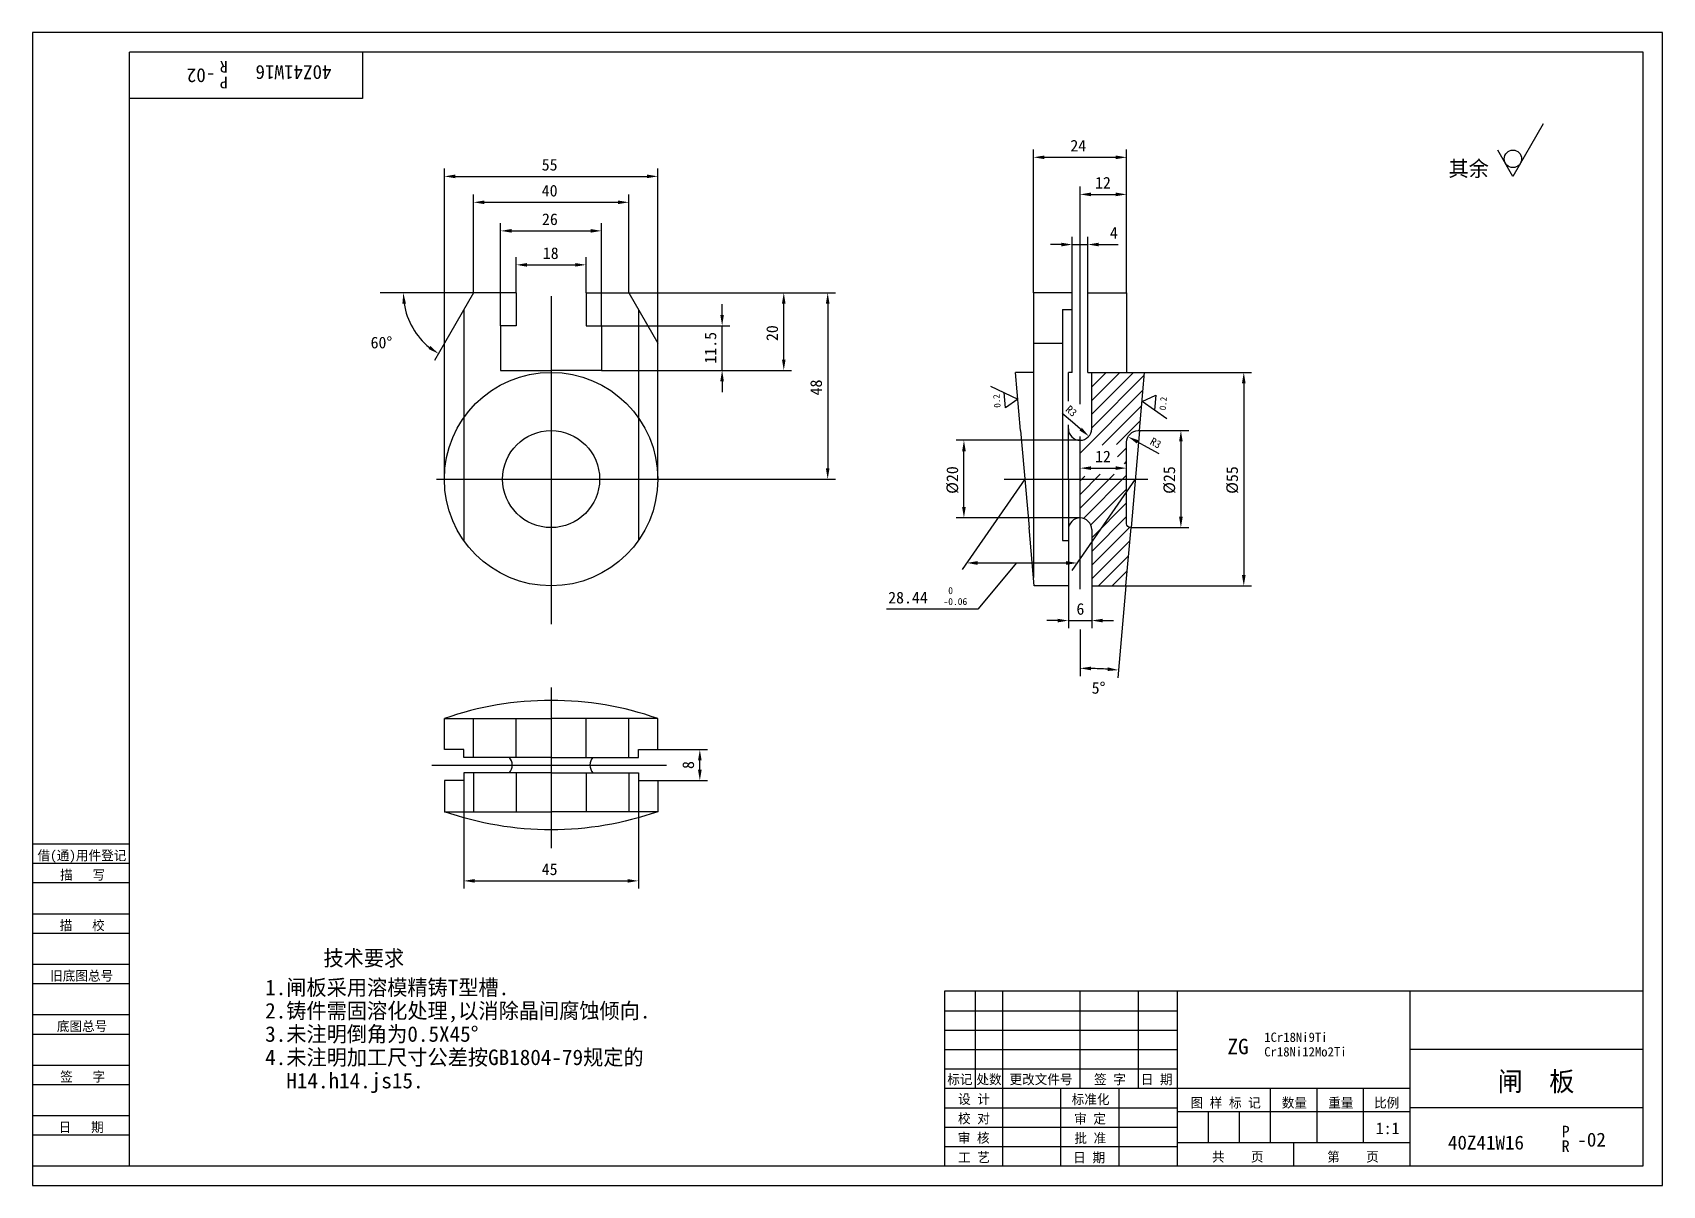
# Model space of a CAD drawing. Header units: metres. Extents: x 0 to 420, y 0 to 297.
import ezdxf

# ---------------------------------------------------------------- set-up
doc = ezdxf.new("R2010")
doc.units = ezdxf.units.M
for name, color, linetype in [('B', 3, 'Continuous'), ('C', 6, 'Continuous'), ('D', 1, 'Continuous'), ('FL', 5, 'Continuous'), ('T', 7, 'Continuous'), ('TL', 4, 'Continuous')]:
    doc.layers.add(name, color=color, linetype=linetype)

# ---------------------------------------------------------------- blocks, each defined once
blk = doc.blocks.new('TUKUN3')
at = {"layer": 'FL'}
for p, q in [((420, 297), (0, 297)), ((0, 297), (0, 0)), ((420, 0), (420, 297)), ((0, 78), (25, 78)), ((0, 70), (25, 70)), ((0, 65), (25, 65)), ((0, 57), (25, 57)), ((0, 52), (25, 52)), ((243, 25), (243, 50)), ((250, 5), (250, 50)), ((270, 25), (270, 50)), ((285, 25), (285, 50)), ((0, 44), (25, 44)), ((235, 45), (295, 45)), ((0, 39), (25, 39)), ((235, 40), (295, 40)), ((235, 35), (295, 35)), ((0, 31), (25, 31)), ((235, 30), (295, 30)), ((0, 26), (25, 26)), ((280, 5), (280, 25)), ((0, 18), (25, 18)), ((235, 20), (295, 20)), ((0, 13), (25, 13)), ((235, 15), (295, 15)), ((235, 10), (295, 10)), ((0, 0), (420, 0))]:
    blk.add_line(p, q, dxfattribs=at)
at = {"layer": 'TL'}
for p, q in [((415, 292), (25, 292)), ((25, 5), (25, 292)), ((85, 292), (85, 280)), ((415, 5), (415, 292)), ((85, 280), (25, 280)), ((0, 88), (25, 88)), ((0, 83), (25, 83)), ((415, 50), (235, 50)), ((235, 50), (235, 5)), ((295, 5), (295, 50)), ((355, 5), (355, 50)), ((415, 35), (355, 35)), ((355, 25), (235, 25)), ((265, 5), (265, 25)), ((319, 11), (319, 25)), ((331, 11), (331, 25)), ((343, 11), (343, 25)), ((295, 19), (355, 19)), ((303, 11), (303, 19)), ((311, 11), (311, 19)), ((415, 20), (355, 20)), ((355, 11), (295, 11)), ((325, 5), (325, 11)), ((0, 5), (415, 5))]:
    blk.add_line(p, q, dxfattribs=at)
at = {"layer": 'T'}
for s, p in [('借(通)用件登记', (1.26, 83.76)), ('描   写', (7.09, 78.76)), ('描   校', (6.98, 65.76)), ('旧底图总号', (4.52, 52.76)), ('底图总号', (6.25, 39.76)), ('签   字', (7.1, 26.76)), ('标记', (235.71, 26.07)), ('处数', (243.22, 26.07)), ('更改文件号', (251.75, 26.07)), ('签 字', (273.53, 26.07)), ('日 期', (285.57, 26.07)), ('设 计', (238.5, 20.99)), ('标准化', (267.77, 20.93)), ('图 样 标 记', (298.4, 20.04)), ('数量', (321.92, 20.04)), ('重量', (333.88, 20.04)), ('比例', (345.7, 20.04)), ('校 对', (238.48, 15.99)), ('审 定', (268.39, 15.93)), ('日   期', (6.72, 13.76)), ('审 核', (238.41, 10.99)), ('批 准', (268.46, 10.93)), ('工 艺', (238.52, 5.99)), ('日 期', (268.18, 5.93)), ('共    页', (303.91, 6.13)), ('第    页', (333.62, 6.13))]:
    blk.add_text(s, height=2.5, dxfattribs=at).set_placement(p)

msp = doc.modelspace()

# ---------------------------------------------------------------- linework, layer by layer
for p, q in [((272.93, 198.69), (283.71, 209.46)), ((272.93, 202.22), (280.17, 209.46)), ((272.93, 205.76), (276.64, 209.46)), ((272.93, 209.29), (273.1, 209.46)), ((272.93, 195.15), (286.49, 208.71)), ((269.93, 188.61), (286.15, 204.84)), ((275.6, 190.74), (285.81, 200.96)), ((279.29, 190.9), (285.48, 197.09)), ((279.62, 187.69), (281.93, 190.01)), ((281.39, 185.93), (281.93, 186.47)), ((269.93, 174.47), (278.74, 183.28)), ((269.93, 178.01), (275.13, 183.2)), ((269.93, 181.54), (271.13, 182.75)), ((270.82, 171.83), (281.93, 182.94)), ((272.68, 170.15), (281.93, 179.4)), ((272.93, 166.87), (281.93, 175.87)), ((272.93, 163.33), (281.93, 172.33)), ((272.93, 159.79), (282.64, 169.5)), ((272.93, 156.26), (282.76, 166.09)), ((274.67, 154.46), (282.42, 162.22)), ((278.2, 154.46), (282.09, 158.34)), ((281.74, 154.46), (281.75, 154.47))]:
    msp.add_line(p, q)
at = {"layer": 'B'}
for p, q in [((111.12, 225.63), (111.12, 166.15)), ((156.12, 225.63), (156.12, 166.15))]:
    msp.add_line(p, q, dxfattribs=at)
at = {"layer": 'C'}
for p, q in [((269.93, 201.28), (269.93, 231.93)), ((133.62, 229.11), (133.62, 144.58)), ((269.93, 191.96), (269.93, 192.98)), ((269.93, 171.96), (269.93, 191.96)), ((104.11, 181.96), (163.92, 181.96)), ((250.39, 181.96), (287.42, 181.96)), ((269.93, 153.64), (269.93, 171.96)), ((133.62, 128.3), (133.62, 86.86)), ((102.88, 108.28), (163.38, 108.28))]:
    msp.add_line(p, q, dxfattribs=at)
at = {"layer": 'D'}
for p, q in [((389.29, 273.48), (381.48, 259.96)), ((257.93, 229.96), (257.93, 266.87)), ((260.73, 264.87), (279.13, 264.87)), ((281.93, 257.32), (281.93, 266.87)), ((381.48, 259.96), (377.58, 266.72)), ((106.12, 216.97), (106.12, 261.96)), ((161.12, 216.97), (161.12, 261.96)), ((108.92, 259.96), (158.32, 259.96)), ((269.93, 231.93), (269.93, 257.32)), ((281.93, 229.96), (281.93, 257.32)), ((113.62, 229.96), (113.62, 255.28)), ((116.42, 253.28), (150.82, 253.28)), ((153.62, 229.96), (153.62, 255.28)), ((272.73, 255.32), (279.13, 255.32)), ((120.62, 221.46), (120.62, 247.92)), ((146.62, 221.46), (146.62, 247.92)), ((123.42, 245.92), (143.82, 245.92)), ((267.93, 229.96), (267.93, 244.4)), ((271.93, 229.96), (271.93, 244.4)), ((265.13, 242.4), (262.33, 242.4)), ((267.93, 242.4), (271.93, 242.4)), ((274.73, 242.4), (277.53, 242.4)), ((277.53, 242.4), (279.76, 242.4)), ((124.62, 229.96), (124.62, 239.17)), ((127.42, 237.17), (139.82, 237.17)), ((142.62, 229.96), (142.62, 239.17)), ((113.62, 229.96), (89.54, 229.96)), ((153.62, 229.96), (195.58, 229.96)), ((177.69, 224.26), (177.69, 227.06)), ((193.58, 212.76), (193.58, 227.16)), ((195.58, 229.96), (206.9, 229.96)), ((204.9, 227.16), (204.9, 184.76)), ((146.62, 221.46), (179.69, 221.46)), ((177.69, 209.96), (177.69, 221.46)), ((106.12, 216.97), (103.58, 212.56)), ((146.62, 209.96), (179.69, 209.96)), ((177.69, 207.16), (177.69, 204.36)), ((179.69, 209.96), (195.58, 209.96)), ((246.83, 205.9), (253.91, 202.6)), ((286.56, 209.46), (314.12, 209.46)), ((312.12, 206.66), (312.12, 157.26)), ((250.71, 200.37), (250.37, 204.25)), ((253.91, 202.6), (250.71, 200.37)), ((285.9, 201.96), (289.44, 203.61)), ((292.3, 197.49), (285.9, 201.96)), ((289.44, 203.61), (289.1, 199.73)), ((267.95, 196.65), (265.35, 198.87)), ((270.08, 194.83), (267.95, 196.65)), ((285.25, 194.46), (297.92, 194.46)), ((269.93, 191.96), (238, 191.96)), ((240, 174.76), (240, 189.16)), ((284.76, 191.56), (287.21, 190.21)), ((287.21, 190.21), (290.22, 188.57)), ((295.92, 191.66), (295.92, 172.26)), ((163.92, 181.96), (206.9, 181.96)), ((255.71, 181.96), (239.53, 158.66)), ((284.15, 181.96), (267.8, 158.42)), ((272.73, 184.79), (279.13, 184.79)), ((269.93, 171.96), (238, 171.96)), ((282.93, 169.46), (297.92, 169.46)), ((243.51, 160.36), (266.35, 160.36)), ((253.53, 160.36), (243.58, 148.44)), ((266.93, 154.46), (266.93, 143.52)), ((272.93, 154.46), (272.93, 143.52)), ((281.75, 154.46), (279.68, 130.79)), ((281.75, 154.46), (314.12, 154.46)), ((228.58, 148.44), (220.03, 148.44)), ((243.58, 148.44), (228.58, 148.44)), ((264.13, 145.52), (261.33, 145.52)), ((266.93, 145.52), (272.93, 145.52)), ((269.93, 143.2), (269.93, 131.22)), ((275.73, 145.52), (278.53, 145.52)), ((161.12, 112.28), (173.95, 112.28)), ((171.95, 107.08), (171.95, 109.48)), ((111.12, 104.28), (111.12, 76.45)), ((156.12, 104.28), (156.12, 76.45)), ((161.12, 104.28), (173.95, 104.28)), ((113.92, 78.45), (153.32, 78.45))]:
    msp.add_line(p, q, dxfattribs=at)
msp.add_circle((381.48, 264.47), 2.25, dxfattribs=at)
for centre, radius, start, end in [((113.62, 229.96), 18.09, 188.88, 231.12), ((269.93, 19.42), 113.79, 86.41, 88.59)]:
    msp.add_arc(centre, radius, start, end, dxfattribs=at)
for points in [[(260.73, 265.33), (260.73, 264.4), (257.93, 264.87)], [(279.13, 265.33), (279.13, 264.4), (281.93, 264.87)], [(108.92, 260.43), (108.92, 259.49), (106.12, 259.96)], [(158.32, 260.43), (158.32, 259.49), (161.12, 259.96)], [(116.42, 253.75), (116.42, 252.81), (113.62, 253.28)], [(150.82, 253.75), (150.82, 252.81), (153.62, 253.28)], [(272.73, 255.79), (272.73, 254.85), (269.93, 255.32)], [(279.13, 255.79), (279.13, 254.85), (281.93, 255.32)], [(123.42, 246.39), (123.42, 245.46), (120.62, 245.92)], [(143.82, 246.39), (143.82, 245.46), (146.62, 245.92)], [(265.13, 242.86), (265.13, 241.93), (267.93, 242.4)], [(274.73, 242.86), (274.73, 241.93), (271.93, 242.4)], [(127.42, 237.63), (127.42, 236.7), (124.62, 237.17)], [(139.82, 237.63), (139.82, 236.7), (142.62, 237.17)], [(95.29, 227.13), (96.22, 227.2), (95.54, 229.96)], [(193.11, 227.16), (194.04, 227.16), (193.58, 229.96)], [(204.43, 227.16), (205.37, 227.16), (204.9, 229.96)], [(177.22, 224.26), (178.15, 224.26), (177.69, 221.46)], [(102.53, 216.26), (102.01, 215.49), (104.58, 214.3)], [(193.11, 212.76), (194.04, 212.76), (193.58, 209.96)], [(177.22, 207.16), (178.15, 207.16), (177.69, 209.96)], [(311.65, 206.66), (312.59, 206.66), (312.12, 209.46)], [(269.78, 194.48), (270.39, 195.19), (272.21, 193.01)], [(295.45, 191.66), (296.38, 191.66), (295.92, 194.46)], [(239.54, 189.16), (240.47, 189.16), (240, 191.96)], [(284.53, 191.15), (284.98, 191.97), (282.3, 192.9)], [(272.73, 185.26), (272.73, 184.33), (269.93, 184.79)], [(279.13, 185.26), (279.13, 184.33), (281.93, 184.79)], [(204.43, 184.76), (205.37, 184.76), (204.9, 181.96)], [(239.54, 174.76), (240.47, 174.76), (240, 171.96)], [(295.45, 172.26), (296.38, 172.26), (295.92, 169.46)], [(243.51, 160.83), (243.51, 159.89), (240.71, 160.36)], [(266.35, 160.83), (266.35, 159.89), (269.15, 160.36)], [(311.65, 157.26), (312.59, 157.26), (312.12, 154.46)], [(264.13, 145.98), (264.13, 145.05), (266.93, 145.52)], [(275.73, 145.98), (275.73, 145.05), (272.93, 145.52)], [(272.73, 132.71), (272.74, 133.65), (269.93, 133.22)], [(277.09, 133.46), (277.02, 132.53), (279.85, 132.78)], [(171.48, 109.48), (172.41, 109.48), (171.95, 112.28)], [(171.48, 107.08), (172.41, 107.08), (171.95, 104.28)], [(113.92, 78.92), (113.92, 77.99), (111.12, 78.45)], [(153.32, 78.92), (153.32, 77.99), (156.12, 78.45)]]:
    msp.add_solid(points, dxfattribs=at)
at = {"layer": 'TL'}
for p, q in [((113.62, 229.96), (106.12, 216.97)), ((124.62, 229.96), (113.62, 229.96)), ((124.62, 229.96), (124.62, 221.46)), ((142.62, 229.96), (153.62, 229.96)), ((142.62, 229.96), (142.62, 221.46)), ((153.62, 229.96), (161.12, 216.97)), ((257.93, 229.96), (257.93, 156.59)), ((267.93, 229.96), (257.93, 229.96)), ((267.93, 209.46), (267.93, 229.96)), ((271.93, 229.96), (281.93, 229.96)), ((271.93, 209.46), (271.93, 229.96)), ((281.93, 229.96), (281.93, 209.46)), ((265.43, 225.63), (267.93, 225.63)), ((265.43, 225.63), (265.43, 166.15)), ((120.62, 221.46), (120.62, 209.96)), ((124.62, 221.46), (120.62, 221.46)), ((142.62, 221.46), (146.62, 221.46)), ((146.62, 221.46), (146.62, 209.96)), ((106.12, 181.96), (106.12, 216.97)), ((161.12, 181.96), (161.12, 216.97)), ((257.93, 216.97), (265.43, 216.97)), ((120.62, 209.96), (133.62, 209.96)), ((146.62, 209.96), (133.62, 209.96)), ((254.62, 194.46), (253.31, 209.46)), ((257.93, 209.46), (253.31, 209.46)), ((267.93, 209.46), (266.93, 209.46)), ((266.93, 202.05), (266.93, 209.46)), ((271.93, 209.46), (272.93, 209.46)), ((272.93, 209.46), (286.56, 209.46)), ((272.93, 194.96), (272.93, 209.46)), ((254.62, 194.46), (256.81, 169.46)), ((266.93, 181.96), (266.93, 195.97)), ((285.25, 194.46), (283.06, 169.46)), ((266.93, 181.96), (266.93, 154.46)), ((258.12, 154.46), (256.81, 169.46)), ((272.93, 168.96), (272.93, 154.46)), ((265.43, 166.15), (266.93, 166.15)), ((266.93, 154.46), (258.12, 154.46)), ((272.93, 154.46), (281.75, 154.46)), ((106.12, 112.28), (106.12, 120.28)), ((106.12, 120.28), (133.62, 120.28)), ((113.62, 110.28), (113.62, 120.28)), ((124.62, 110.28), (124.62, 120.28)), ((161.12, 120.28), (133.62, 120.28)), ((142.62, 110.28), (142.62, 120.28)), ((153.62, 110.28), (153.62, 120.28)), ((161.12, 112.28), (161.12, 120.28)), ((111.12, 112.28), (106.12, 112.28)), ((111.12, 110.28), (111.12, 112.28)), ((133.62, 110.28), (111.12, 110.28)), ((133.62, 110.28), (156.12, 110.28)), ((156.12, 110.28), (156.12, 112.28)), ((156.12, 112.28), (161.12, 112.28)), ((133.62, 106.28), (111.12, 106.28)), ((111.12, 106.28), (111.12, 104.28)), ((113.62, 106.28), (113.62, 96.28)), ((124.62, 106.28), (124.62, 96.28)), ((133.62, 106.28), (156.12, 106.28)), ((142.62, 106.28), (142.62, 96.28)), ((153.62, 106.28), (153.62, 96.28)), ((156.12, 106.28), (156.12, 104.28)), ((111.12, 104.28), (106.12, 104.28)), ((106.12, 104.28), (106.12, 96.28)), ((156.12, 104.28), (161.12, 104.28)), ((161.12, 104.28), (161.12, 96.28)), ((106.12, 96.28), (133.62, 96.28)), ((161.12, 96.28), (133.62, 96.28))]:
    msp.add_line(p, q, dxfattribs=at)
for points in [[(281.75, 154.46), (283.06, 169.46), (282.93, 169.46, -0.41), (281.93, 170.46), (281.93, 181.96), (281.93, 191.46, -0.41), (284.93, 194.46), (285.25, 194.46), (286.56, 209.46)], [(161.12, 120.28, 0.17), (106.12, 120.28, 0.17)], [(161.12, 96.28, -0.17), (106.12, 96.28, -0.17)]]:
    msp.add_lwpolyline(points, format="xyb", dxfattribs=at)
for radius in [27.5, 12.5]:
    msp.add_circle((133.62, 181.96), radius, dxfattribs=at)
for centre, start, end in [((269.93, 194.96), 180, 270), ((269.93, 194.96), 270, 0), ((269.93, 168.96), 90, 180), ((269.93, 168.96), 0, 90), ((120.62, 108.28), 0, 41.81), ((146.62, 108.28), 138.19, 180), ((120.62, 108.28), 318.19, 0), ((146.62, 108.28), 180, 221.81)]:
    msp.add_arc(centre, 3, start, end, dxfattribs=at)

# ---------------------------------------------------------------- block references
at = {"layer": 'D'}
msp.add_blockref('TUKUN3', (0, 0), dxfattribs=at)

# ---------------------------------------------------------------- texts
for s, height, rotation, p in [('-02', 3.6, 180, (47.09, 287.75)), ('R', 3, 180, (50.29, 289.7)), ('P', 3, 180, (50.29, 285.61)), ('40Z41W16', 3.6, 180, (77.03, 288.56)), ('11.5', 3, 90, (176.19, 211.71)), ('20', 3, 90, (192.08, 217.53)), ('48', 3, 90, (203.4, 203.53)), ('0.2', 1.7, 95, (249.47, 200.43)), ('0.2', 1.7, 85, (292.03, 199.64)), ('R3', 2, 319.52, (266, 199.63)), ('R3', 2, 331.33, (287.77, 191.05)), ('%%C20', 3, 90, (238.5, 178.17)), ('%%C25', 3, 90, (294.42, 178.17)), ('%%C55', 3, 90, (310.62, 178.17)), ('8', 3, 90, (170.45, 107.28))]:
    msp.add_text(s, height=height, rotation=rotation, dxfattribs=at).set_placement(p)
for s, height, p in [('24', 3, (267.43, 266.37)), ('55', 3, (131.2, 261.46)), ('其余', 4, (364.88, 259.96)), ('40', 3, (131.2, 254.78)), ('12', 3, (273.79, 256.82)), ('26', 3, (131.27, 247.42)), ('4', 3, (277.62, 243.9)), ('18', 3, (131.48, 238.67)), ('60%%d', 3, (87.1, 215.65)), ('12', 3, (273.79, 186.29)), ('28.44', 3, (220.48, 149.94)), ('-0.06', 1.8, (234.73, 149.52)), (' 0', 1.8, (234.73, 152.34)), ('6', 3, (269, 147.02)), ('5%%d', 3, (272.92, 126.68)), ('45', 3, (131.2, 79.95)), ('技术要求', 4, (74.95, 56.56)), ('1.闸板采用溶模精铸T型槽.', 4, (59.93, 49)), ('2.铸件需固溶化处理,以消除晶间腐蚀倾向.', 4, (59.93, 43)), ('3.未注明倒角为0.5X45%%d', 4, (59.93, 37)), ('ZG', 4, (307.92, 33.78)), ('1Cr18Ni9Ti', 2.4, (317.39, 36.98)), ('4.未注明加工尺寸公差按GB1804-79规定的', 4, (59.93, 31)), ('Cr18Ni12Mo2Ti', 2.4, (317.39, 33.22)), ('闸  板', 5, (377.52, 24.29)), ('  H14.h14.js15.', 4, (59.93, 25)), ('1:1', 3, (346.13, 13.21)), ('40Z41W16', 3.6, (364.73, 9.24)), ('P', 3, (394.05, 12.37)), ('-02', 3.6, (398.08, 9.99)), ('R', 3, (394.05, 8.61))]:
    msp.add_text(s, height=height, dxfattribs=at).set_placement(p)

doc.saveas('drawing.dxf')
